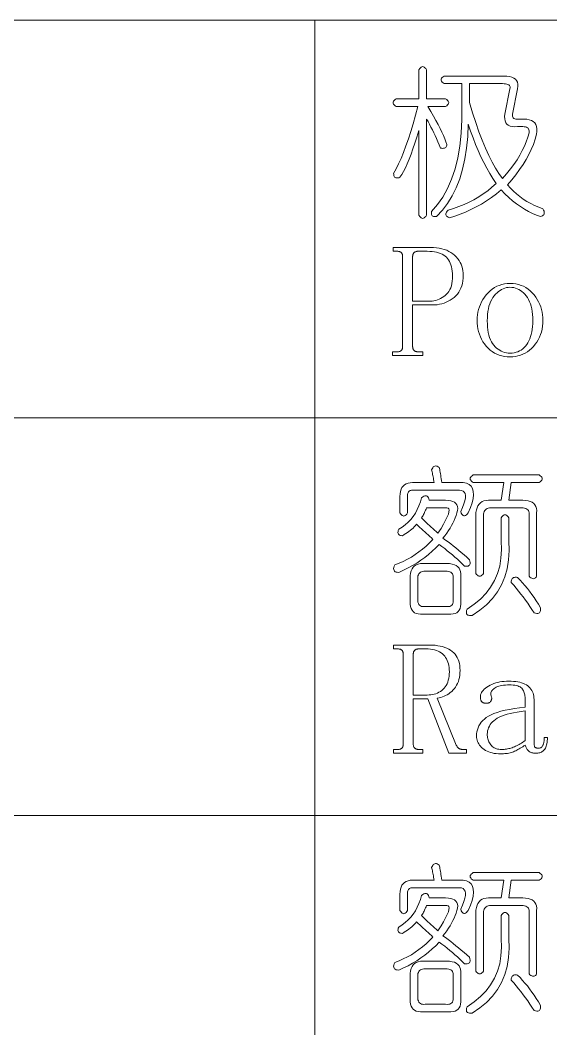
# Model space of a CAD drawing. Extents: x 1 to 297, y 1 to 210.
# Drawn here: x 40.3 to 47.49, y 42.84 to 56.51 of the extents above; entities that cross this region are included whole.
import ezdxf

# ---------------------------------------------------------------- set-up
doc = ezdxf.new("R2010")
doc.units = 0

msp = doc.modelspace()

# ---------------------------------------------------------------- linework, layer by layer
at = {"color": 7, "lineweight": 13}
for p, q in [((1.306, 56.508), (219.321, 56.508)), ((44.295, 56.508), (44.295, 29.565)), ((1.306, 51.119), (219.321, 51.119)), ((1.306, 45.731), (175.108, 45.731))]:
    msp.add_line(p, q, dxfattribs=at)
for points in [[(45.809, 55.836), (45.809, 55.442), (46.066, 55.442), (46.082, 55.432), (46.094, 55.421), (46.102, 55.411), (46.107, 55.401), (46.109, 55.391), (46.107, 55.38), (46.102, 55.37), (46.094, 55.36), (46.082, 55.349), (46.066, 55.339), (45.826, 55.339), (45.866, 55.272), (45.902, 55.209), (45.936, 55.149), (45.966, 55.092), (45.993, 55.039), (46.017, 54.989), (46.039, 54.943), (46.057, 54.9), (46.071, 54.861), (46.083, 54.825), (46.082, 54.812), (46.08, 54.801), (46.076, 54.791), (46.07, 54.784), (46.062, 54.778), (46.052, 54.773), (46.041, 54.771), (46.028, 54.77), (46.014, 54.771), (45.998, 54.773), (45.98, 54.817), (45.963, 54.861), (45.945, 54.903), (45.926, 54.943), (45.908, 54.983), (45.889, 55.022), (45.869, 55.06), (45.849, 55.097), (45.829, 55.133), (45.809, 55.168), (45.809, 53.865), (45.799, 53.849), (45.788, 53.837), (45.778, 53.829), (45.768, 53.824), (45.758, 53.822), (45.747, 53.824), (45.737, 53.829), (45.727, 53.837), (45.716, 53.849), (45.706, 53.865), (45.706, 55.013), (45.679, 54.924), (45.652, 54.84), (45.625, 54.762), (45.599, 54.69), (45.573, 54.623), (45.548, 54.563), (45.523, 54.508), (45.498, 54.459), (45.473, 54.416), (45.449, 54.379), (45.433, 54.373), (45.418, 54.37), (45.405, 54.369), (45.394, 54.371), (45.385, 54.375), (45.377, 54.381), (45.371, 54.39), (45.367, 54.401), (45.364, 54.415), (45.363, 54.431), (45.397, 54.492), (45.431, 54.56), (45.465, 54.635), (45.498, 54.716), (45.53, 54.803), (45.563, 54.898), (45.595, 54.998), (45.627, 55.105), (45.658, 55.219), (45.689, 55.339), (45.398, 55.339), (45.382, 55.349), (45.37, 55.36), (45.362, 55.37), (45.356, 55.38), (45.355, 55.391), (45.356, 55.401), (45.362, 55.411), (45.37, 55.421), (45.382, 55.432), (45.398, 55.442), (45.706, 55.442), (45.706, 55.836), (45.716, 55.852), (45.727, 55.864), (45.737, 55.872), (45.747, 55.877), (45.758, 55.879), (45.768, 55.877), (45.778, 55.872), (45.788, 55.864), (45.799, 55.852)], [(46.049, 55.751), (46.855, 55.751), (46.897, 55.749), (46.934, 55.744), (46.965, 55.735), (46.992, 55.723), (47.013, 55.708), (47.03, 55.689), (47.041, 55.667), (47.047, 55.641), (47.048, 55.612), (47.043, 55.579), (46.975, 55.236), (46.973, 55.22), (46.973, 55.206), (46.977, 55.194), (46.983, 55.184), (46.992, 55.176), (47.004, 55.17), (47.018, 55.167), (47.035, 55.165), (47.055, 55.165), (47.078, 55.168), (47.129, 55.168), (47.168, 55.166), (47.202, 55.159), (47.231, 55.149), (47.255, 55.135), (47.275, 55.116), (47.289, 55.094), (47.299, 55.067), (47.305, 55.036), (47.305, 55.001), (47.3, 54.962), (47.281, 54.893), (47.257, 54.825), (47.229, 54.756), (47.196, 54.688), (47.159, 54.619), (47.117, 54.551), (47.071, 54.482), (47.021, 54.413), (46.966, 54.345), (46.906, 54.276), (46.945, 54.233), (46.986, 54.192), (47.029, 54.153), (47.073, 54.117), (47.12, 54.083), (47.169, 54.052), (47.221, 54.023), (47.274, 53.997), (47.329, 53.972), (47.386, 53.951), (47.395, 53.934), (47.401, 53.919), (47.405, 53.905), (47.405, 53.893), (47.403, 53.882), (47.398, 53.872), (47.391, 53.864), (47.381, 53.857), (47.368, 53.852), (47.352, 53.848), (47.297, 53.867), (47.243, 53.89), (47.189, 53.916), (47.135, 53.946), (47.082, 53.981), (47.029, 54.018), (46.976, 54.06), (46.924, 54.106), (46.872, 54.155), (46.82, 54.208), (46.755, 54.155), (46.688, 54.105), (46.62, 54.059), (46.552, 54.016), (46.482, 53.976), (46.411, 53.94), (46.339, 53.908), (46.266, 53.879), (46.192, 53.853), (46.118, 53.831), (46.102, 53.838), (46.089, 53.846), (46.08, 53.854), (46.074, 53.863), (46.07, 53.873), (46.07, 53.884), (46.073, 53.895), (46.079, 53.907), (46.088, 53.92), (46.1, 53.933), (46.175, 53.956), (46.247, 53.981), (46.317, 54.009), (46.386, 54.04), (46.452, 54.075), (46.516, 54.112), (46.578, 54.153), (46.638, 54.197), (46.696, 54.244), (46.752, 54.293), (46.708, 54.36), (46.665, 54.43), (46.624, 54.503), (46.585, 54.579), (46.546, 54.658), (46.509, 54.74), (46.473, 54.825), (46.439, 54.913), (46.406, 55.005), (46.375, 55.099), (46.367, 54.932), (46.352, 54.775), (46.329, 54.627), (46.298, 54.487), (46.259, 54.358), (46.212, 54.237), (46.158, 54.126), (46.095, 54.024), (46.024, 53.931), (45.946, 53.848), (45.93, 53.845), (45.916, 53.845), (45.904, 53.847), (45.894, 53.85), (45.886, 53.856), (45.88, 53.864), (45.877, 53.874), (45.875, 53.886), (45.875, 53.9), (45.878, 53.916), (45.959, 54.008), (46.031, 54.111), (46.095, 54.226), (46.149, 54.352), (46.195, 54.491), (46.231, 54.64), (46.259, 54.802), (46.278, 54.975), (46.288, 55.16), (46.289, 55.356), (46.289, 55.648), (46.049, 55.648), (46.034, 55.658), (46.022, 55.668), (46.013, 55.679), (46.008, 55.689), (46.006, 55.699), (46.008, 55.709), (46.013, 55.72), (46.022, 55.73), (46.034, 55.74)], [(46.838, 55.648), (46.392, 55.648), (46.392, 55.391), (46.433, 55.251), (46.476, 55.119), (46.518, 54.996), (46.562, 54.88), (46.606, 54.773), (46.651, 54.675), (46.697, 54.584), (46.743, 54.502), (46.79, 54.428), (46.838, 54.362), (46.894, 54.427), (46.945, 54.491), (46.992, 54.554), (47.035, 54.617), (47.073, 54.679), (47.107, 54.741), (47.136, 54.801), (47.161, 54.861), (47.182, 54.921), (47.198, 54.979), (47.2, 54.995), (47.2, 55.01), (47.197, 55.023), (47.192, 55.034), (47.185, 55.043), (47.175, 55.051), (47.163, 55.057), (47.148, 55.061), (47.131, 55.064), (47.112, 55.065), (47.043, 55.065), (47.005, 55.063), (46.971, 55.066), (46.941, 55.073), (46.917, 55.084), (46.898, 55.099), (46.883, 55.118), (46.873, 55.142), (46.868, 55.169), (46.867, 55.201), (46.872, 55.236), (46.94, 55.579), (46.942, 55.592), (46.942, 55.604), (46.938, 55.614), (46.932, 55.623), (46.923, 55.631), (46.912, 55.637), (46.897, 55.642), (46.88, 55.645), (46.86, 55.647)], [(45.62, 52.648), (45.62, 52.082), (45.621, 52.075), (45.621, 52.069), (45.622, 52.063), (45.624, 52.057), (45.626, 52.052), (45.628, 52.047), (45.631, 52.042), (45.634, 52.038), (45.638, 52.034), (45.642, 52.031), (45.646, 52.027), (45.651, 52.024), (45.656, 52.022), (45.661, 52.02), (45.667, 52.018), (45.672, 52.016), (45.678, 52.015), (45.684, 52.014), (45.691, 52.014), (45.698, 52.013), (45.758, 52.013), (45.758, 51.962), (45.346, 51.962), (45.346, 52.013), (45.406, 52.013), (45.414, 52.014), (45.422, 52.014), (45.43, 52.015), (45.436, 52.016), (45.443, 52.018), (45.448, 52.02), (45.454, 52.022), (45.458, 52.024), (45.462, 52.027), (45.466, 52.031), (45.469, 52.034), (45.472, 52.038), (45.475, 52.042), (45.477, 52.047), (45.479, 52.052), (45.481, 52.057), (45.482, 52.063), (45.483, 52.069), (45.483, 52.075), (45.483, 52.082), (45.483, 53.308), (45.483, 53.314), (45.483, 53.321), (45.482, 53.327), (45.481, 53.332), (45.479, 53.338), (45.477, 53.343), (45.475, 53.347), (45.472, 53.352), (45.469, 53.356), (45.466, 53.359), (45.462, 53.362), (45.458, 53.365), (45.454, 53.368), (45.448, 53.37), (45.443, 53.372), (45.436, 53.374), (45.43, 53.375), (45.422, 53.376), (45.414, 53.376), (45.406, 53.376), (45.355, 53.376), (45.355, 53.428), (45.86, 53.428), (45.902, 53.427), (45.942, 53.423), (45.98, 53.418), (46.016, 53.411), (46.05, 53.401), (46.082, 53.389), (46.112, 53.375), (46.14, 53.359), (46.166, 53.341), (46.19, 53.321), (46.212, 53.299), (46.232, 53.275), (46.249, 53.251), (46.264, 53.226), (46.277, 53.2), (46.288, 53.172), (46.296, 53.143), (46.302, 53.113), (46.305, 53.083), (46.306, 53.051), (46.305, 53.012), (46.301, 52.975), (46.295, 52.941), (46.286, 52.908), (46.275, 52.877), (46.261, 52.848), (46.245, 52.821), (46.227, 52.795), (46.205, 52.772), (46.182, 52.751), (46.157, 52.731), (46.13, 52.714), (46.103, 52.698), (46.075, 52.685), (46.046, 52.673), (46.016, 52.664), (45.985, 52.657), (45.953, 52.652), (45.92, 52.649), (45.886, 52.648)], [(45.835, 52.699), (45.86, 52.7), (45.885, 52.702), (45.909, 52.706), (45.933, 52.711), (45.956, 52.718), (45.978, 52.727), (46, 52.737), (46.021, 52.749), (46.042, 52.762), (46.062, 52.776), (46.081, 52.793), (46.097, 52.812), (46.112, 52.833), (46.125, 52.856), (46.136, 52.881), (46.145, 52.909), (46.152, 52.939), (46.156, 52.971), (46.159, 53.005), (46.16, 53.042), (46.16, 53.075), (46.157, 53.107), (46.153, 53.137), (46.147, 53.165), (46.14, 53.191), (46.131, 53.215), (46.121, 53.238), (46.108, 53.259), (46.094, 53.278), (46.079, 53.295), (46.062, 53.31), (46.042, 53.324), (46.021, 53.336), (45.998, 53.347), (45.973, 53.356), (45.946, 53.363), (45.917, 53.369), (45.886, 53.373), (45.853, 53.375), (45.818, 53.376), (45.698, 53.376), (45.691, 53.376), (45.684, 53.376), (45.678, 53.375), (45.672, 53.374), (45.667, 53.372), (45.661, 53.37), (45.656, 53.368), (45.651, 53.365), (45.646, 53.362), (45.642, 53.359), (45.638, 53.356), (45.634, 53.352), (45.631, 53.347), (45.628, 53.343), (45.626, 53.338), (45.624, 53.332), (45.622, 53.327), (45.621, 53.321), (45.621, 53.314), (45.62, 53.308), (45.62, 52.699)], [(47.386, 52.442), (47.385, 52.4), (47.381, 52.359), (47.375, 52.32), (47.366, 52.282), (47.354, 52.246), (47.34, 52.211), (47.323, 52.178), (47.304, 52.146), (47.282, 52.115), (47.258, 52.086), (47.231, 52.059), (47.204, 52.035), (47.175, 52.014), (47.145, 51.996), (47.114, 51.98), (47.082, 51.967), (47.048, 51.958), (47.013, 51.951), (46.978, 51.946), (46.94, 51.945), (46.902, 51.946), (46.864, 51.951), (46.829, 51.958), (46.794, 51.968), (46.762, 51.981), (46.73, 51.997), (46.7, 52.016), (46.672, 52.038), (46.645, 52.063), (46.619, 52.091), (46.595, 52.12), (46.574, 52.151), (46.556, 52.183), (46.539, 52.217), (46.526, 52.251), (46.515, 52.287), (46.506, 52.324), (46.5, 52.362), (46.496, 52.401), (46.495, 52.442), (46.496, 52.479), (46.5, 52.516), (46.506, 52.552), (46.515, 52.587), (46.526, 52.622), (46.539, 52.656), (46.556, 52.689), (46.574, 52.722), (46.595, 52.754), (46.619, 52.785), (46.645, 52.814), (46.672, 52.84), (46.7, 52.864), (46.73, 52.884), (46.762, 52.901), (46.794, 52.914), (46.829, 52.925), (46.864, 52.933), (46.902, 52.938), (46.94, 52.939), (46.981, 52.938), (47.019, 52.933), (47.056, 52.925), (47.091, 52.914), (47.125, 52.901), (47.156, 52.884), (47.186, 52.864), (47.215, 52.84), (47.241, 52.814), (47.266, 52.785), (47.289, 52.754), (47.309, 52.722), (47.327, 52.689), (47.343, 52.656), (47.356, 52.622), (47.367, 52.587), (47.375, 52.552), (47.381, 52.516), (47.385, 52.479)], [(46.632, 52.433), (46.633, 52.39), (46.635, 52.349), (46.64, 52.31), (46.646, 52.274), (46.654, 52.24), (46.664, 52.208), (46.676, 52.178), (46.689, 52.151), (46.705, 52.126), (46.722, 52.103), (46.74, 52.083), (46.759, 52.065), (46.779, 52.049), (46.8, 52.035), (46.822, 52.023), (46.844, 52.013), (46.867, 52.006), (46.891, 52.001), (46.915, 51.997), (46.94, 51.996), (46.969, 51.997), (46.996, 52.001), (47.022, 52.007), (47.047, 52.015), (47.07, 52.025), (47.092, 52.038), (47.113, 52.053), (47.132, 52.07), (47.151, 52.09), (47.168, 52.112), (47.183, 52.136), (47.197, 52.162), (47.209, 52.19), (47.22, 52.219), (47.229, 52.25), (47.236, 52.283), (47.242, 52.318), (47.246, 52.355), (47.248, 52.393), (47.249, 52.433), (47.248, 52.477), (47.245, 52.518), (47.241, 52.558), (47.235, 52.595), (47.227, 52.63), (47.217, 52.662), (47.205, 52.693), (47.191, 52.721), (47.176, 52.748), (47.159, 52.772), (47.141, 52.794), (47.121, 52.814), (47.102, 52.831), (47.081, 52.846), (47.059, 52.859), (47.037, 52.869), (47.014, 52.877), (46.99, 52.883), (46.966, 52.887), (46.94, 52.888), (46.917, 52.887), (46.893, 52.883), (46.871, 52.877), (46.849, 52.869), (46.827, 52.859), (46.806, 52.846), (46.785, 52.831), (46.765, 52.814), (46.745, 52.794), (46.726, 52.772), (46.708, 52.748), (46.692, 52.721), (46.678, 52.693), (46.666, 52.662), (46.655, 52.63), (46.647, 52.595), (46.64, 52.558), (46.636, 52.518), (46.633, 52.477)], [(45.98, 50.448), (45.984, 50.433), (45.987, 50.418), (45.991, 50.4), (45.994, 50.382), (45.998, 50.362), (46.001, 50.341), (46.004, 50.318), (46.008, 50.294), (46.011, 50.269), (46.015, 50.242), (46.306, 50.242), (46.35, 50.232), (46.386, 50.215), (46.413, 50.191), (46.432, 50.16), (46.443, 50.122), (46.446, 50.077), (46.441, 50.026), (46.427, 49.968), (46.405, 49.903), (46.375, 49.831), (46.361, 49.815), (46.349, 49.804), (46.337, 49.796), (46.325, 49.792), (46.315, 49.792), (46.305, 49.796), (46.296, 49.803), (46.287, 49.814), (46.279, 49.829), (46.272, 49.848), (46.296, 49.903), (46.315, 49.953), (46.328, 49.996), (46.335, 50.034), (46.336, 50.066), (46.332, 50.093), (46.321, 50.113), (46.305, 50.127), (46.283, 50.136), (46.255, 50.139), (45.62, 50.139), (45.607, 50.138), (45.596, 50.136), (45.585, 50.133), (45.577, 50.128), (45.569, 50.122), (45.563, 50.114), (45.558, 50.106), (45.555, 50.095), (45.553, 50.084), (45.552, 50.071), (45.552, 49.831), (45.542, 49.815), (45.531, 49.803), (45.521, 49.795), (45.511, 49.789), (45.5, 49.788), (45.49, 49.789), (45.48, 49.795), (45.47, 49.803), (45.459, 49.815), (45.449, 49.831), (45.449, 50.053), (45.451, 50.089), (45.456, 50.121), (45.464, 50.15), (45.476, 50.174), (45.492, 50.195), (45.511, 50.212), (45.533, 50.225), (45.559, 50.234), (45.588, 50.24), (45.62, 50.242), (45.912, 50.242), (45.908, 50.262), (45.905, 50.282), (45.902, 50.301), (45.898, 50.319), (45.895, 50.336), (45.891, 50.353), (45.888, 50.369), (45.884, 50.385), (45.881, 50.399), (45.878, 50.413), (45.885, 50.429), (45.893, 50.442), (45.901, 50.453), (45.91, 50.46), (45.92, 50.465), (45.931, 50.467), (45.942, 50.466), (45.954, 50.463), (45.967, 50.457)], [(46.443, 50.345), (47.335, 50.345), (47.35, 50.335), (47.362, 50.324), (47.371, 50.314), (47.376, 50.304), (47.378, 50.293), (47.376, 50.283), (47.371, 50.273), (47.362, 50.263), (47.35, 50.252), (47.335, 50.242), (46.958, 50.242), (46.923, 50.002), (47.112, 50.002), (47.151, 50), (47.185, 49.995), (47.215, 49.987), (47.241, 49.975), (47.262, 49.959), (47.278, 49.94), (47.291, 49.918), (47.298, 49.892), (47.302, 49.863), (47.3, 49.831), (47.3, 48.973), (47.293, 48.961), (47.285, 48.951), (47.277, 48.945), (47.268, 48.941), (47.258, 48.939), (47.247, 48.941), (47.236, 48.945), (47.224, 48.951), (47.211, 48.961), (47.198, 48.973), (47.198, 49.796), (47.2, 49.816), (47.199, 49.833), (47.196, 49.849), (47.189, 49.862), (47.18, 49.873), (47.169, 49.883), (47.154, 49.89), (47.137, 49.895), (47.117, 49.898), (47.095, 49.899), (46.683, 49.899), (46.664, 49.898), (46.646, 49.895), (46.631, 49.89), (46.617, 49.883), (46.606, 49.873), (46.597, 49.862), (46.59, 49.849), (46.585, 49.833), (46.581, 49.816), (46.58, 49.796), (46.58, 49.008), (46.57, 48.995), (46.56, 48.986), (46.55, 48.979), (46.539, 48.975), (46.529, 48.973), (46.519, 48.975), (46.508, 48.979), (46.498, 48.986), (46.488, 48.995), (46.478, 49.008), (46.478, 49.796), (46.479, 49.835), (46.484, 49.87), (46.493, 49.901), (46.505, 49.928), (46.52, 49.951), (46.539, 49.969), (46.562, 49.983), (46.587, 49.994), (46.616, 50), (46.649, 50.002), (46.82, 50.002), (46.855, 50.242), (46.443, 50.242), (46.428, 50.252), (46.416, 50.263), (46.407, 50.273), (46.402, 50.283), (46.4, 50.293), (46.402, 50.304), (46.407, 50.314), (46.416, 50.324), (46.428, 50.335)], [(45.432, 49.025), (45.413, 49.026), (45.397, 49.029), (45.384, 49.034), (45.374, 49.041), (45.368, 49.051), (45.364, 49.062), (45.363, 49.075), (45.366, 49.091), (45.372, 49.108), (45.38, 49.128), (45.438, 49.15), (45.494, 49.174), (45.549, 49.202), (45.603, 49.232), (45.655, 49.265), (45.705, 49.301), (45.755, 49.339), (45.803, 49.38), (45.849, 49.424), (45.895, 49.471), (45.874, 49.491), (45.853, 49.512), (45.831, 49.532), (45.81, 49.553), (45.788, 49.573), (45.765, 49.594), (45.742, 49.615), (45.719, 49.635), (45.696, 49.656), (45.672, 49.676), (45.658, 49.659), (45.642, 49.643), (45.626, 49.626), (45.609, 49.61), (45.59, 49.595), (45.571, 49.58), (45.551, 49.565), (45.529, 49.55), (45.507, 49.536), (45.483, 49.522), (45.467, 49.523), (45.454, 49.525), (45.443, 49.53), (45.434, 49.536), (45.428, 49.543), (45.424, 49.553), (45.422, 49.564), (45.423, 49.577), (45.426, 49.591), (45.432, 49.608), (45.478, 49.637), (45.521, 49.669), (45.56, 49.704), (45.596, 49.742), (45.629, 49.783), (45.658, 49.828), (45.684, 49.875), (45.706, 49.926), (45.725, 49.98), (45.74, 50.036), (45.757, 50.048), (45.772, 50.057), (45.786, 50.062), (45.798, 50.064), (45.809, 50.062), (45.819, 50.057), (45.827, 50.048), (45.834, 50.036), (45.839, 50.021), (45.843, 50.002), (46.066, 50.002), (46.105, 50), (46.138, 49.995), (46.166, 49.987), (46.19, 49.975), (46.208, 49.959), (46.22, 49.94), (46.228, 49.918), (46.231, 49.892), (46.228, 49.863), (46.22, 49.831), (46.209, 49.796), (46.196, 49.762), (46.182, 49.728), (46.166, 49.693), (46.148, 49.659), (46.128, 49.625), (46.106, 49.591), (46.083, 49.556), (46.058, 49.522), (46.032, 49.488), (46.066, 49.463), (46.101, 49.438), (46.136, 49.411), (46.172, 49.383), (46.208, 49.355), (46.244, 49.325), (46.28, 49.295), (46.317, 49.263), (46.354, 49.23), (46.392, 49.196), (46.397, 49.177), (46.4, 49.16), (46.4, 49.145), (46.397, 49.133), (46.392, 49.123), (46.384, 49.116), (46.373, 49.111), (46.359, 49.109), (46.342, 49.108), (46.323, 49.111), (46.292, 49.141), (46.26, 49.172), (46.228, 49.202), (46.194, 49.231), (46.16, 49.261), (46.126, 49.29), (46.09, 49.318), (46.055, 49.346), (46.018, 49.374), (45.98, 49.402), (45.935, 49.355), (45.887, 49.31), (45.837, 49.267), (45.786, 49.226), (45.732, 49.188), (45.676, 49.151), (45.618, 49.116), (45.558, 49.084), (45.496, 49.053)], [(46.083, 49.899), (45.809, 49.899), (45.802, 49.882), (45.795, 49.866), (45.788, 49.851), (45.782, 49.836), (45.775, 49.822), (45.768, 49.809), (45.761, 49.796), (45.754, 49.784), (45.747, 49.773), (45.74, 49.762), (45.761, 49.741), (45.782, 49.721), (45.804, 49.7), (45.825, 49.68), (45.848, 49.659), (45.87, 49.639), (45.893, 49.618), (45.916, 49.597), (45.939, 49.577), (45.963, 49.556), (46.005, 49.621), (46.039, 49.68), (46.068, 49.731), (46.089, 49.776), (46.105, 49.813), (46.113, 49.844), (46.116, 49.868), (46.111, 49.885), (46.101, 49.896)], [(46.82, 49.762), (46.831, 49.777), (46.841, 49.789), (46.851, 49.798), (46.862, 49.803), (46.872, 49.805), (46.882, 49.803), (46.892, 49.798), (46.903, 49.789), (46.913, 49.777), (46.923, 49.762), (46.923, 49.453), (46.928, 49.32), (46.92, 49.194), (46.9, 49.074), (46.868, 48.962), (46.825, 48.858), (46.769, 48.76), (46.701, 48.67), (46.622, 48.587), (46.53, 48.511), (46.426, 48.442), (46.407, 48.44), (46.39, 48.44), (46.377, 48.443), (46.366, 48.447), (46.358, 48.455), (46.352, 48.465), (46.349, 48.477), (46.349, 48.491), (46.352, 48.508), (46.358, 48.528), (46.455, 48.593), (46.541, 48.663), (46.615, 48.741), (46.678, 48.824), (46.73, 48.913), (46.771, 49.009), (46.8, 49.111), (46.818, 49.219), (46.825, 49.333), (46.82, 49.453)], [(45.758, 49.145), (46.083, 49.145), (46.122, 49.143), (46.157, 49.138), (46.187, 49.129), (46.212, 49.117), (46.233, 49.102), (46.25, 49.083), (46.262, 49.061), (46.27, 49.035), (46.273, 49.006), (46.272, 48.973), (46.272, 48.631), (46.273, 48.595), (46.271, 48.563), (46.264, 48.536), (46.253, 48.513), (46.238, 48.493), (46.218, 48.478), (46.195, 48.467), (46.168, 48.461), (46.136, 48.458), (46.1, 48.459), (45.758, 48.459), (45.725, 48.458), (45.696, 48.461), (45.67, 48.467), (45.648, 48.478), (45.629, 48.493), (45.614, 48.513), (45.602, 48.536), (45.593, 48.563), (45.588, 48.595), (45.586, 48.631), (45.586, 48.939), (45.588, 48.978), (45.593, 49.013), (45.602, 49.044), (45.614, 49.071), (45.629, 49.093), (45.648, 49.112), (45.67, 49.126), (45.696, 49.137), (45.725, 49.143)], [(46.066, 49.042), (45.792, 49.042), (45.772, 49.041), (45.755, 49.038), (45.739, 49.033), (45.726, 49.026), (45.715, 49.016), (45.705, 49.005), (45.698, 48.992), (45.693, 48.976), (45.69, 48.959), (45.689, 48.939), (45.689, 48.665), (45.69, 48.642), (45.693, 48.622), (45.698, 48.605), (45.705, 48.591), (45.715, 48.579), (45.726, 48.57), (45.739, 48.564), (45.755, 48.561), (45.772, 48.56), (45.792, 48.562), (46.066, 48.562), (46.089, 48.56), (46.109, 48.561), (46.126, 48.564), (46.14, 48.57), (46.152, 48.579), (46.161, 48.591), (46.167, 48.605), (46.17, 48.622), (46.171, 48.642), (46.169, 48.665), (46.169, 48.939), (46.171, 48.959), (46.17, 48.976), (46.167, 48.992), (46.161, 49.005), (46.152, 49.016), (46.14, 49.026), (46.126, 49.033), (46.109, 49.038), (46.089, 49.041)], [(47.043, 48.956), (47.077, 48.921), (47.111, 48.885), (47.143, 48.847), (47.175, 48.808), (47.206, 48.768), (47.237, 48.726), (47.266, 48.683), (47.296, 48.638), (47.324, 48.592), (47.352, 48.545), (47.354, 48.526), (47.354, 48.509), (47.351, 48.495), (47.346, 48.485), (47.339, 48.476), (47.329, 48.471), (47.317, 48.468), (47.302, 48.468), (47.286, 48.471), (47.266, 48.476), (47.238, 48.521), (47.21, 48.564), (47.181, 48.607), (47.151, 48.649), (47.12, 48.691), (47.089, 48.731), (47.057, 48.771), (47.025, 48.811), (46.992, 48.85), (46.958, 48.888), (46.958, 48.904), (46.961, 48.918), (46.965, 48.93), (46.971, 48.94), (46.979, 48.948), (46.988, 48.954), (47, 48.957), (47.012, 48.959), (47.027, 48.959)], [(46.263, 47.696), (46.262, 47.663), (46.26, 47.631), (46.255, 47.6), (46.248, 47.571), (46.24, 47.544), (46.229, 47.518), (46.217, 47.494), (46.203, 47.471), (46.187, 47.45), (46.169, 47.431), (46.15, 47.412), (46.13, 47.396), (46.11, 47.381), (46.089, 47.367), (46.068, 47.356), (46.047, 47.345), (46.024, 47.336), (46.002, 47.329), (45.978, 47.323), (45.955, 47.319), (46.212, 46.685), (46.215, 46.678), (46.219, 46.672), (46.223, 46.666), (46.226, 46.661), (46.23, 46.656), (46.234, 46.651), (46.238, 46.647), (46.242, 46.644), (46.246, 46.64), (46.25, 46.638), (46.255, 46.635), (46.259, 46.633), (46.264, 46.631), (46.268, 46.629), (46.273, 46.628), (46.278, 46.627), (46.283, 46.626), (46.287, 46.625), (46.292, 46.625), (46.298, 46.625), (46.349, 46.625), (46.349, 46.573), (46.109, 46.573), (45.826, 47.311), (45.629, 47.311), (45.629, 46.693), (45.629, 46.687), (45.63, 46.68), (45.631, 46.674), (45.632, 46.669), (45.634, 46.663), (45.637, 46.658), (45.64, 46.654), (45.643, 46.65), (45.646, 46.646), (45.65, 46.642), (45.655, 46.639), (45.66, 46.636), (45.664, 46.633), (45.67, 46.631), (45.675, 46.629), (45.681, 46.628), (45.687, 46.626), (45.693, 46.626), (45.699, 46.625), (45.706, 46.625), (45.758, 46.625), (45.758, 46.573), (45.363, 46.573), (45.363, 46.625), (45.415, 46.625), (45.423, 46.625), (45.431, 46.626), (45.438, 46.626), (45.445, 46.628), (45.451, 46.629), (45.457, 46.631), (45.462, 46.633), (45.467, 46.636), (45.471, 46.639), (45.475, 46.642), (45.478, 46.646), (45.481, 46.65), (45.483, 46.654), (45.486, 46.658), (45.488, 46.663), (45.489, 46.669), (45.49, 46.674), (45.491, 46.68), (45.492, 46.687), (45.492, 46.693), (45.492, 47.919), (45.492, 47.926), (45.491, 47.932), (45.49, 47.938), (45.489, 47.944), (45.488, 47.949), (45.486, 47.954), (45.483, 47.959), (45.481, 47.963), (45.478, 47.967), (45.475, 47.971), (45.471, 47.974), (45.467, 47.977), (45.462, 47.979), (45.457, 47.982), (45.451, 47.983), (45.445, 47.985), (45.438, 47.986), (45.431, 47.987), (45.423, 47.988), (45.415, 47.988), (45.363, 47.988), (45.363, 48.039), (45.852, 48.039), (45.89, 48.038), (45.927, 48.036), (45.962, 48.031), (45.995, 48.025), (46.027, 48.018), (46.056, 48.008), (46.084, 47.997), (46.11, 47.984), (46.134, 47.97), (46.156, 47.953), (46.177, 47.935), (46.195, 47.916), (46.211, 47.894), (46.225, 47.871), (46.237, 47.846), (46.246, 47.82), (46.254, 47.791), (46.259, 47.761), (46.262, 47.73)], [(45.629, 47.362), (45.818, 47.362), (45.843, 47.363), (45.867, 47.365), (45.891, 47.369), (45.914, 47.374), (45.935, 47.381), (45.956, 47.39), (45.977, 47.4), (45.996, 47.411), (46.014, 47.424), (46.032, 47.439), (46.048, 47.455), (46.063, 47.473), (46.076, 47.493), (46.087, 47.515), (46.096, 47.538), (46.104, 47.563), (46.11, 47.589), (46.114, 47.617), (46.117, 47.647), (46.118, 47.679), (46.117, 47.708), (46.114, 47.735), (46.111, 47.761), (46.105, 47.785), (46.098, 47.809), (46.09, 47.831), (46.08, 47.852), (46.068, 47.871), (46.055, 47.889), (46.04, 47.906), (46.024, 47.922), (46.006, 47.936), (45.986, 47.948), (45.965, 47.958), (45.942, 47.967), (45.917, 47.975), (45.89, 47.98), (45.862, 47.984), (45.832, 47.987), (45.8, 47.988), (45.706, 47.988), (45.699, 47.988), (45.693, 47.987), (45.687, 47.986), (45.681, 47.985), (45.675, 47.983), (45.67, 47.982), (45.664, 47.979), (45.66, 47.977), (45.655, 47.974), (45.65, 47.971), (45.646, 47.967), (45.643, 47.963), (45.64, 47.959), (45.637, 47.954), (45.634, 47.949), (45.632, 47.944), (45.631, 47.938), (45.63, 47.932), (45.629, 47.926), (45.629, 47.919)], [(46.812, 46.565), (46.782, 46.566), (46.753, 46.568), (46.725, 46.571), (46.699, 46.577), (46.675, 46.583), (46.651, 46.591), (46.629, 46.601), (46.609, 46.611), (46.59, 46.624), (46.572, 46.638), (46.556, 46.653), (46.541, 46.668), (46.528, 46.683), (46.517, 46.699), (46.508, 46.716), (46.5, 46.733), (46.494, 46.75), (46.49, 46.768), (46.487, 46.786), (46.486, 46.805), (46.487, 46.835), (46.491, 46.864), (46.498, 46.892), (46.507, 46.919), (46.519, 46.945), (46.534, 46.97), (46.551, 46.994), (46.571, 47.016), (46.594, 47.037), (46.619, 47.058), (46.648, 47.077), (46.683, 47.095), (46.722, 47.112), (46.767, 47.128), (46.817, 47.142), (46.873, 47.156), (46.933, 47.168), (46.999, 47.18), (47.07, 47.19), (47.146, 47.199), (47.146, 47.302), (47.146, 47.319), (47.145, 47.335), (47.143, 47.351), (47.14, 47.366), (47.137, 47.38), (47.132, 47.394), (47.127, 47.407), (47.121, 47.42), (47.115, 47.432), (47.108, 47.443), (47.099, 47.454), (47.088, 47.463), (47.076, 47.472), (47.061, 47.479), (47.044, 47.485), (47.026, 47.49), (47.005, 47.494), (46.983, 47.497), (46.958, 47.499), (46.932, 47.499), (46.904, 47.499), (46.877, 47.497), (46.852, 47.495), (46.829, 47.492), (46.808, 47.487), (46.788, 47.482), (46.77, 47.476), (46.754, 47.469), (46.739, 47.461), (46.726, 47.452), (46.715, 47.443), (46.705, 47.433), (46.697, 47.423), (46.69, 47.414), (46.685, 47.404), (46.682, 47.394), (46.68, 47.384), (46.68, 47.374), (46.681, 47.364), (46.683, 47.353), (46.686, 47.347), (46.689, 47.34), (46.69, 47.333), (46.692, 47.326), (46.692, 47.319), (46.692, 47.312), (46.69, 47.305), (46.689, 47.299), (46.686, 47.292), (46.683, 47.285), (46.68, 47.278), (46.675, 47.273), (46.67, 47.267), (46.664, 47.263), (46.658, 47.259), (46.65, 47.256), (46.642, 47.254), (46.634, 47.252), (46.625, 47.251), (46.615, 47.251), (46.608, 47.251), (46.602, 47.251), (46.595, 47.252), (46.589, 47.254), (46.584, 47.256), (46.578, 47.258), (46.573, 47.261), (46.568, 47.264), (46.563, 47.268), (46.559, 47.272), (46.555, 47.277), (46.551, 47.281), (46.548, 47.287), (46.545, 47.293), (46.543, 47.299), (46.541, 47.305), (46.54, 47.312), (46.538, 47.32), (46.538, 47.328), (46.538, 47.336), (46.539, 47.352), (46.542, 47.367), (46.548, 47.382), (46.555, 47.397), (46.565, 47.411), (46.578, 47.426), (46.592, 47.44), (46.609, 47.454), (46.628, 47.468), (46.649, 47.482), (46.672, 47.495), (46.696, 47.507), (46.72, 47.517), (46.746, 47.526), (46.773, 47.533), (46.801, 47.54), (46.83, 47.544), (46.86, 47.548), (46.891, 47.55), (46.923, 47.551), (46.957, 47.55), (46.988, 47.548), (47.018, 47.545), (47.047, 47.54), (47.073, 47.535), (47.098, 47.527), (47.121, 47.519), (47.143, 47.509), (47.162, 47.499), (47.18, 47.486), (47.197, 47.473), (47.211, 47.458), (47.224, 47.443), (47.235, 47.426), (47.245, 47.408), (47.252, 47.389), (47.258, 47.369), (47.263, 47.348), (47.265, 47.325), (47.266, 47.302), (47.266, 46.736), (47.266, 46.723), (47.267, 46.711), (47.267, 46.7), (47.268, 46.69), (47.269, 46.682), (47.271, 46.674), (47.272, 46.668), (47.274, 46.662), (47.277, 46.658), (47.279, 46.655), (47.282, 46.652), (47.285, 46.65), (47.289, 46.648), (47.293, 46.647), (47.297, 46.645), (47.302, 46.644), (47.308, 46.643), (47.313, 46.643), (47.32, 46.642), (47.326, 46.642), (47.334, 46.642), (47.342, 46.644), (47.35, 46.645), (47.356, 46.648), (47.363, 46.652), (47.368, 46.656), (47.374, 46.661), (47.378, 46.667), (47.382, 46.673), (47.386, 46.681), (47.389, 46.689), (47.392, 46.697), (47.395, 46.706), (47.397, 46.716), (47.399, 46.727), (47.401, 46.738), (47.402, 46.749), (47.403, 46.761), (47.403, 46.774), (47.403, 46.788), (47.446, 46.788), (47.446, 46.764), (47.444, 46.743), (47.442, 46.722), (47.439, 46.703), (47.435, 46.686), (47.431, 46.67), (47.425, 46.655), (47.419, 46.642), (47.411, 46.631), (47.403, 46.621), (47.394, 46.612), (47.385, 46.604), (47.375, 46.597), (47.365, 46.59), (47.354, 46.585), (47.343, 46.581), (47.331, 46.578), (47.318, 46.575), (47.305, 46.574), (47.292, 46.573), (47.28, 46.574), (47.269, 46.574), (47.258, 46.576), (47.248, 46.578), (47.238, 46.58), (47.229, 46.583), (47.22, 46.586), (47.212, 46.59), (47.205, 46.594), (47.198, 46.599), (47.191, 46.605), (47.185, 46.611), (47.179, 46.618), (47.173, 46.625), (47.168, 46.633), (47.163, 46.642), (47.158, 46.652), (47.154, 46.662), (47.15, 46.673), (47.146, 46.685), (47.129, 46.673), (47.112, 46.662), (47.096, 46.652), (47.08, 46.642), (47.064, 46.632), (47.048, 46.624), (47.032, 46.616), (47.017, 46.608), (47.002, 46.601), (46.988, 46.595), (46.973, 46.589), (46.957, 46.584), (46.941, 46.58), (46.924, 46.576), (46.907, 46.572), (46.889, 46.57), (46.871, 46.568), (46.852, 46.566), (46.832, 46.565)], [(46.632, 46.831), (46.632, 46.815), (46.634, 46.8), (46.636, 46.785), (46.639, 46.771), (46.644, 46.757), (46.649, 46.743), (46.655, 46.729), (46.662, 46.715), (46.67, 46.702), (46.679, 46.689), (46.689, 46.677), (46.7, 46.666), (46.712, 46.656), (46.726, 46.648), (46.74, 46.641), (46.756, 46.635), (46.772, 46.631), (46.79, 46.627), (46.809, 46.625), (46.829, 46.625), (46.844, 46.625), (46.86, 46.626), (46.875, 46.628), (46.891, 46.63), (46.906, 46.632), (46.922, 46.636), (46.937, 46.64), (46.952, 46.644), (46.968, 46.649), (46.983, 46.655), (46.999, 46.661), (47.014, 46.668), (47.03, 46.676), (47.046, 46.684), (47.063, 46.692), (47.079, 46.702), (47.095, 46.712), (47.112, 46.722), (47.129, 46.733), (47.146, 46.745), (47.146, 47.148), (47.09, 47.14), (47.037, 47.132), (46.987, 47.123), (46.942, 47.113), (46.9, 47.102), (46.861, 47.09), (46.826, 47.077), (46.795, 47.063), (46.767, 47.048), (46.743, 47.032), (46.722, 47.015), (46.703, 46.998), (46.686, 46.98), (46.672, 46.961), (46.66, 46.941), (46.65, 46.92), (46.642, 46.899), (46.636, 46.877), (46.633, 46.854)], [(45.98, 45.059), (45.984, 45.045), (45.987, 45.029), (45.991, 45.012), (45.994, 44.993), (45.998, 44.973), (46.001, 44.952), (46.004, 44.93), (46.008, 44.906), (46.011, 44.88), (46.015, 44.853), (46.306, 44.853), (46.35, 44.843), (46.386, 44.826), (46.413, 44.802), (46.432, 44.771), (46.443, 44.733), (46.446, 44.689), (46.441, 44.637), (46.427, 44.579), (46.405, 44.514), (46.375, 44.442), (46.361, 44.427), (46.349, 44.415), (46.337, 44.408), (46.325, 44.404), (46.315, 44.403), (46.305, 44.407), (46.296, 44.414), (46.287, 44.426), (46.279, 44.44), (46.272, 44.459), (46.296, 44.515), (46.315, 44.564), (46.328, 44.608), (46.335, 44.646), (46.336, 44.678), (46.332, 44.704), (46.321, 44.724), (46.305, 44.739), (46.283, 44.748), (46.255, 44.751), (45.62, 44.751), (45.607, 44.75), (45.596, 44.748), (45.585, 44.744), (45.577, 44.74), (45.569, 44.733), (45.563, 44.726), (45.558, 44.717), (45.555, 44.707), (45.553, 44.695), (45.552, 44.682), (45.552, 44.442), (45.542, 44.427), (45.531, 44.415), (45.521, 44.406), (45.511, 44.401), (45.5, 44.399), (45.49, 44.401), (45.48, 44.406), (45.47, 44.415), (45.459, 44.427), (45.449, 44.442), (45.449, 44.665), (45.451, 44.701), (45.456, 44.733), (45.464, 44.761), (45.476, 44.786), (45.492, 44.806), (45.511, 44.823), (45.533, 44.836), (45.559, 44.846), (45.588, 44.852), (45.62, 44.853), (45.912, 44.853), (45.908, 44.874), (45.905, 44.893), (45.902, 44.912), (45.898, 44.93), (45.895, 44.948), (45.891, 44.965), (45.888, 44.981), (45.884, 44.996), (45.881, 45.011), (45.878, 45.025), (45.885, 45.041), (45.893, 45.054), (45.901, 45.064), (45.91, 45.071), (45.92, 45.076), (45.931, 45.078), (45.942, 45.078), (45.954, 45.074), (45.967, 45.068)], [(46.443, 44.956), (47.335, 44.956), (47.35, 44.946), (47.362, 44.936), (47.371, 44.925), (47.376, 44.915), (47.378, 44.905), (47.376, 44.895), (47.371, 44.884), (47.362, 44.874), (47.35, 44.864), (47.335, 44.853), (46.958, 44.853), (46.923, 44.613), (47.112, 44.613), (47.151, 44.612), (47.185, 44.607), (47.215, 44.598), (47.241, 44.586), (47.262, 44.571), (47.278, 44.552), (47.291, 44.529), (47.298, 44.504), (47.302, 44.475), (47.3, 44.442), (47.3, 43.585), (47.293, 43.573), (47.285, 43.563), (47.277, 43.556), (47.268, 43.552), (47.258, 43.551), (47.247, 43.552), (47.236, 43.556), (47.224, 43.563), (47.211, 43.573), (47.198, 43.585), (47.198, 44.408), (47.2, 44.427), (47.199, 44.445), (47.196, 44.46), (47.189, 44.474), (47.18, 44.485), (47.169, 44.494), (47.154, 44.501), (47.137, 44.506), (47.117, 44.51), (47.095, 44.511), (46.683, 44.511), (46.664, 44.51), (46.646, 44.506), (46.631, 44.501), (46.617, 44.494), (46.606, 44.485), (46.597, 44.474), (46.59, 44.46), (46.585, 44.445), (46.581, 44.427), (46.58, 44.408), (46.58, 43.619), (46.57, 43.607), (46.56, 43.597), (46.55, 43.59), (46.539, 43.586), (46.529, 43.585), (46.519, 43.586), (46.508, 43.59), (46.498, 43.597), (46.488, 43.607), (46.478, 43.619), (46.478, 44.408), (46.479, 44.447), (46.484, 44.482), (46.493, 44.513), (46.505, 44.539), (46.52, 44.562), (46.539, 44.581), (46.562, 44.595), (46.587, 44.605), (46.616, 44.611), (46.649, 44.613), (46.82, 44.613), (46.855, 44.853), (46.443, 44.853), (46.428, 44.864), (46.416, 44.874), (46.407, 44.884), (46.402, 44.895), (46.4, 44.905), (46.402, 44.915), (46.407, 44.925), (46.416, 44.936), (46.428, 44.946)], [(45.432, 43.636), (45.413, 43.637), (45.397, 43.64), (45.384, 43.646), (45.374, 43.653), (45.368, 43.662), (45.364, 43.673), (45.363, 43.687), (45.366, 43.702), (45.372, 43.72), (45.38, 43.739), (45.438, 43.761), (45.494, 43.786), (45.549, 43.813), (45.603, 43.843), (45.655, 43.876), (45.705, 43.912), (45.755, 43.95), (45.803, 43.991), (45.849, 44.035), (45.895, 44.082), (45.874, 44.103), (45.853, 44.123), (45.831, 44.144), (45.81, 44.164), (45.788, 44.185), (45.765, 44.205), (45.742, 44.226), (45.719, 44.247), (45.696, 44.267), (45.672, 44.288), (45.658, 44.271), (45.642, 44.254), (45.626, 44.238), (45.609, 44.222), (45.59, 44.206), (45.571, 44.191), (45.551, 44.176), (45.529, 44.162), (45.507, 44.147), (45.483, 44.133), (45.467, 44.134), (45.454, 44.137), (45.443, 44.141), (45.434, 44.147), (45.428, 44.155), (45.424, 44.164), (45.422, 44.175), (45.423, 44.188), (45.426, 44.203), (45.432, 44.219), (45.478, 44.248), (45.521, 44.28), (45.56, 44.315), (45.596, 44.354), (45.629, 44.395), (45.658, 44.439), (45.684, 44.487), (45.706, 44.537), (45.725, 44.591), (45.74, 44.648), (45.757, 44.66), (45.772, 44.668), (45.786, 44.673), (45.798, 44.675), (45.809, 44.673), (45.819, 44.668), (45.827, 44.66), (45.834, 44.648), (45.839, 44.632), (45.843, 44.613), (46.066, 44.613), (46.105, 44.612), (46.138, 44.607), (46.166, 44.598), (46.19, 44.586), (46.208, 44.571), (46.22, 44.552), (46.228, 44.529), (46.231, 44.504), (46.228, 44.475), (46.22, 44.442), (46.209, 44.408), (46.196, 44.373), (46.182, 44.339), (46.166, 44.305), (46.148, 44.271), (46.128, 44.236), (46.106, 44.202), (46.083, 44.168), (46.058, 44.133), (46.032, 44.099), (46.066, 44.075), (46.101, 44.049), (46.136, 44.023), (46.172, 43.995), (46.208, 43.966), (46.244, 43.937), (46.28, 43.906), (46.317, 43.874), (46.354, 43.841), (46.392, 43.808), (46.397, 43.788), (46.4, 43.771), (46.4, 43.757), (46.397, 43.745), (46.392, 43.735), (46.384, 43.727), (46.373, 43.723), (46.359, 43.72), (46.342, 43.72), (46.323, 43.722), (46.292, 43.753), (46.26, 43.783), (46.228, 43.813), (46.194, 43.843), (46.16, 43.872), (46.126, 43.901), (46.09, 43.93), (46.055, 43.958), (46.018, 43.986), (45.98, 44.013), (45.935, 43.966), (45.887, 43.922), (45.837, 43.879), (45.786, 43.838), (45.732, 43.799), (45.676, 43.762), (45.618, 43.728), (45.558, 43.695), (45.496, 43.665)], [(46.083, 44.511), (45.809, 44.511), (45.802, 44.494), (45.795, 44.478), (45.788, 44.462), (45.782, 44.447), (45.775, 44.433), (45.768, 44.42), (45.761, 44.407), (45.754, 44.395), (45.747, 44.384), (45.74, 44.373), (45.761, 44.353), (45.782, 44.332), (45.804, 44.312), (45.825, 44.291), (45.848, 44.271), (45.87, 44.25), (45.893, 44.229), (45.916, 44.209), (45.939, 44.188), (45.963, 44.168), (46.005, 44.233), (46.039, 44.291), (46.068, 44.343), (46.089, 44.387), (46.105, 44.425), (46.113, 44.456), (46.116, 44.48), (46.111, 44.497), (46.101, 44.507)], [(46.82, 44.373), (46.831, 44.389), (46.841, 44.401), (46.851, 44.409), (46.862, 44.415), (46.872, 44.416), (46.882, 44.415), (46.892, 44.409), (46.903, 44.401), (46.913, 44.389), (46.923, 44.373), (46.923, 44.065), (46.928, 43.931), (46.92, 43.805), (46.9, 43.686), (46.868, 43.574), (46.825, 43.469), (46.769, 43.372), (46.701, 43.281), (46.622, 43.198), (46.53, 43.122), (46.426, 43.053), (46.407, 43.051), (46.39, 43.051), (46.377, 43.054), (46.366, 43.059), (46.358, 43.066), (46.352, 43.076), (46.349, 43.088), (46.349, 43.103), (46.352, 43.12), (46.358, 43.139), (46.455, 43.204), (46.541, 43.275), (46.615, 43.352), (46.678, 43.435), (46.73, 43.525), (46.771, 43.621), (46.8, 43.722), (46.818, 43.83), (46.825, 43.945), (46.82, 44.065)], [(45.758, 43.756), (46.083, 43.756), (46.122, 43.755), (46.157, 43.749), (46.187, 43.741), (46.212, 43.729), (46.233, 43.713), (46.25, 43.695), (46.262, 43.672), (46.27, 43.647), (46.273, 43.617), (46.272, 43.585), (46.272, 43.242), (46.273, 43.206), (46.271, 43.175), (46.264, 43.147), (46.253, 43.124), (46.238, 43.105), (46.218, 43.09), (46.195, 43.079), (46.168, 43.072), (46.136, 43.069), (46.1, 43.071), (45.758, 43.071), (45.725, 43.069), (45.696, 43.072), (45.67, 43.079), (45.648, 43.09), (45.629, 43.105), (45.614, 43.124), (45.602, 43.147), (45.593, 43.175), (45.588, 43.206), (45.586, 43.242), (45.586, 43.551), (45.588, 43.59), (45.593, 43.625), (45.602, 43.655), (45.614, 43.682), (45.629, 43.705), (45.648, 43.723), (45.67, 43.738), (45.696, 43.748), (45.725, 43.754)], [(46.066, 43.653), (45.792, 43.653), (45.772, 43.652), (45.755, 43.649), (45.739, 43.644), (45.726, 43.637), (45.715, 43.628), (45.705, 43.616), (45.698, 43.603), (45.693, 43.588), (45.69, 43.57), (45.689, 43.551), (45.689, 43.276), (45.69, 43.254), (45.693, 43.234), (45.698, 43.217), (45.705, 43.202), (45.715, 43.191), (45.726, 43.182), (45.739, 43.175), (45.755, 43.172), (45.772, 43.171), (45.792, 43.173), (46.066, 43.173), (46.089, 43.171), (46.109, 43.172), (46.126, 43.175), (46.14, 43.182), (46.152, 43.191), (46.161, 43.202), (46.167, 43.217), (46.17, 43.234), (46.171, 43.254), (46.169, 43.276), (46.169, 43.551), (46.171, 43.57), (46.17, 43.588), (46.167, 43.603), (46.161, 43.616), (46.152, 43.628), (46.14, 43.637), (46.126, 43.644), (46.109, 43.649), (46.089, 43.652)], [(47.043, 43.568), (47.077, 43.533), (47.111, 43.496), (47.143, 43.459), (47.175, 43.42), (47.206, 43.379), (47.237, 43.337), (47.266, 43.294), (47.296, 43.25), (47.324, 43.204), (47.352, 43.156), (47.354, 43.137), (47.354, 43.121), (47.351, 43.107), (47.346, 43.096), (47.339, 43.088), (47.329, 43.082), (47.317, 43.079), (47.302, 43.079), (47.286, 43.082), (47.266, 43.088), (47.238, 43.132), (47.21, 43.175), (47.181, 43.218), (47.151, 43.261), (47.12, 43.302), (47.089, 43.343), (47.057, 43.383), (47.025, 43.422), (46.992, 43.461), (46.958, 43.499), (46.958, 43.515), (46.961, 43.529), (46.965, 43.541), (46.971, 43.551), (46.979, 43.559), (46.988, 43.565), (47, 43.569), (47.012, 43.57), (47.027, 43.57)]]:
    msp.add_lwpolyline(points, close=True, dxfattribs=at)

doc.saveas('drawing.dxf')
